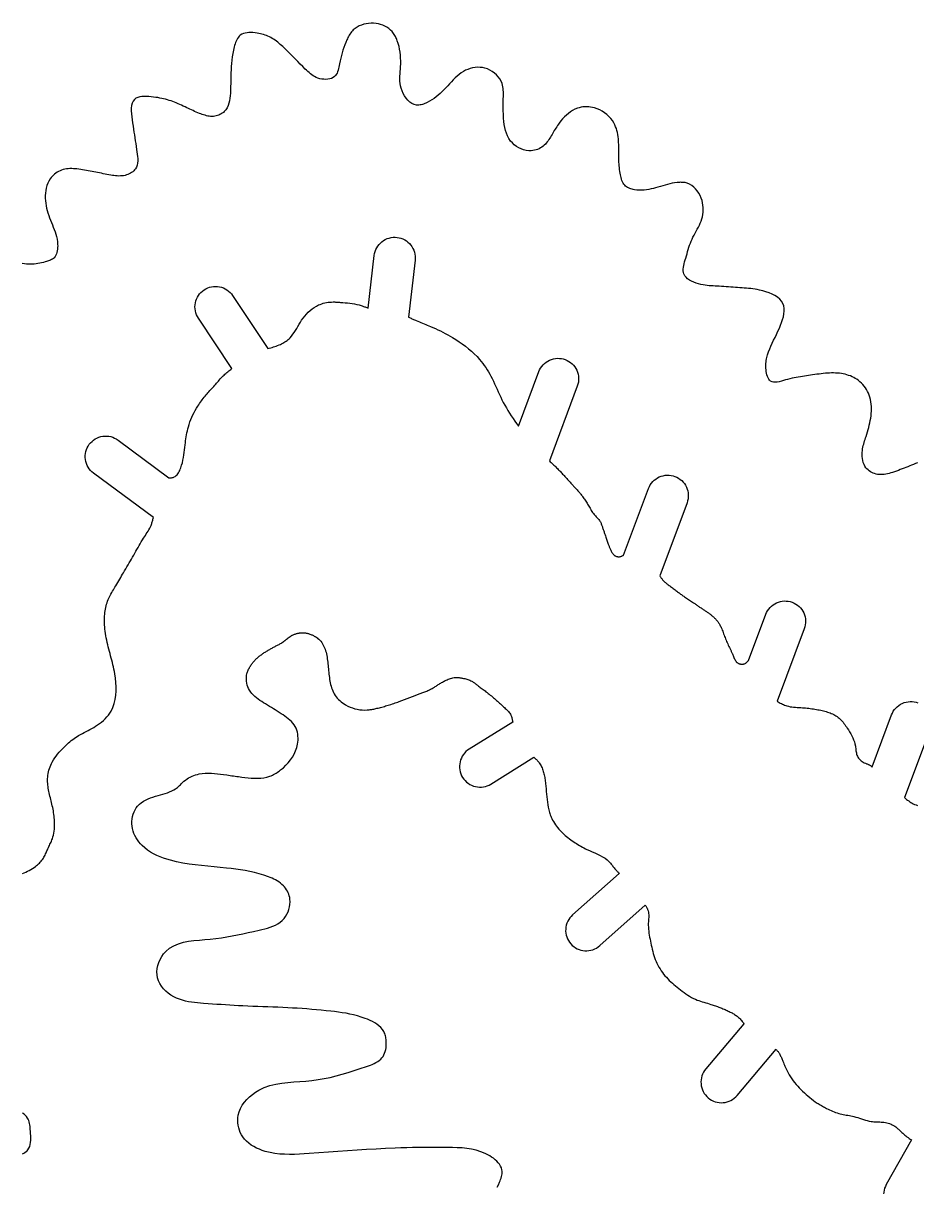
# Model space of a CAD drawing. Extents: x 0 to 470, y 0 to 279.
# Drawn here: x 348.6 to 413.9, y 95.9 to 180.9 of the extents above; entities that cross this region are included whole.
import ezdxf

# ---------------------------------------------------------------- set-up
doc = ezdxf.new("R2010")
doc.units = 0
doc.layers.add('CK_LEVEL_1', color=1, linetype='CONTINUOUS')

msp = doc.modelspace()

# ---------------------------------------------------------------- linework, layer by layer
at = {"layer": 'CK_LEVEL_1'}
for points in [[(413.965, 148.814), (413.82, 148.758), (413.675, 148.701), (413.531, 148.643), (413.387, 148.585), (413.249, 148.53), (413.112, 148.474), (412.974, 148.419), (412.836, 148.365), (412.698, 148.312), (412.559, 148.26), (412.419, 148.21), (412.278, 148.161), (412.135, 148.114), (412.016, 148.077), (411.896, 148.043), (411.774, 148.012), (411.653, 147.986), (411.53, 147.966), (411.407, 147.953), (411.284, 147.948), (411.161, 147.953), (411.039, 147.968), (410.93, 147.99), (410.823, 148.021), (410.719, 148.061), (410.617, 148.108), (410.52, 148.164), (410.427, 148.226), (410.341, 148.296), (410.263, 148.372), (410.192, 148.455), (410.112, 148.573), (410.048, 148.7), (409.997, 148.835), (409.959, 148.975), (409.934, 149.12), (409.919, 149.268), (409.915, 149.417), (409.92, 149.566), (409.933, 149.713), (409.949, 149.833), (409.971, 149.951), (409.996, 150.067), (410.024, 150.182), (410.055, 150.296), (410.088, 150.409), (410.123, 150.521), (410.158, 150.634), (410.194, 150.746), (410.246, 150.909), (410.296, 151.073), (410.345, 151.238), (410.391, 151.403), (410.434, 151.57), (410.474, 151.738), (410.509, 151.906), (410.539, 152.077), (410.563, 152.248), (410.581, 152.418), (410.592, 152.589), (410.596, 152.76), (410.592, 152.931), (410.58, 153.101), (410.558, 153.27), (410.526, 153.436), (410.484, 153.601), (410.431, 153.762), (410.374, 153.901), (410.309, 154.037), (410.235, 154.169), (410.154, 154.296), (410.064, 154.418), (409.968, 154.534), (409.864, 154.643), (409.753, 154.745), (409.637, 154.84), (409.527, 154.917), (409.413, 154.988), (409.295, 155.052), (409.174, 155.11), (409.05, 155.162), (408.923, 155.207), (408.795, 155.247), (408.665, 155.282), (408.534, 155.311), (408.391, 155.336), (408.247, 155.355), (408.103, 155.369), (407.958, 155.378), (407.813, 155.382), (407.668, 155.382), (407.523, 155.377), (407.377, 155.369), (407.231, 155.358), (407.074, 155.343), (406.918, 155.324), (406.761, 155.304), (406.605, 155.282), (406.45, 155.259), (406.295, 155.235), (406.142, 155.211), (405.99, 155.187), (405.839, 155.164), (405.691, 155.143), (405.543, 155.122), (405.395, 155.101), (405.247, 155.078), (405.097, 155.053), (404.944, 155.025), (404.789, 154.993), (404.63, 154.955), (404.466, 154.912), (404.315, 154.868), (404.161, 154.823), (404.008, 154.779), (403.858, 154.742), (403.712, 154.715), (403.573, 154.702), (403.444, 154.706), (403.325, 154.733), (403.221, 154.784), (403.148, 154.847), (403.085, 154.926), (403.031, 155.019), (402.986, 155.124), (402.949, 155.238), (402.92, 155.359), (402.898, 155.483), (402.884, 155.609), (402.875, 155.734), (402.872, 155.852), (402.874, 155.968), (402.881, 156.081), (402.893, 156.191), (402.908, 156.298), (402.927, 156.404), (402.95, 156.507), (402.976, 156.61), (403.005, 156.711), (403.076, 156.925), (403.157, 157.137), (403.246, 157.347), (403.342, 157.557), (403.443, 157.768), (403.547, 157.983), (403.652, 158.202), (403.758, 158.427), (403.861, 158.66), (403.947, 158.865), (404.026, 159.075), (404.096, 159.286), (404.152, 159.497), (404.193, 159.705), (404.214, 159.907), (404.211, 160.102), (404.182, 160.286), (404.123, 160.458), (404.023, 160.628), (403.888, 160.781), (403.724, 160.917), (403.536, 161.038), (403.329, 161.145), (403.109, 161.237), (402.879, 161.317), (402.646, 161.384), (402.415, 161.439), (402.248, 161.472), (402.085, 161.501), (401.924, 161.525), (401.765, 161.545), (401.607, 161.562), (401.45, 161.577), (401.293, 161.59), (401.136, 161.602), (400.978, 161.613), (400.812, 161.626), (400.644, 161.639), (400.476, 161.651), (400.307, 161.664), (400.138, 161.676), (399.97, 161.688), (399.802, 161.699), (399.634, 161.709), (399.468, 161.718), (399.321, 161.725), (399.175, 161.732), (399.028, 161.74), (398.881, 161.749), (398.734, 161.761), (398.584, 161.778), (398.433, 161.798), (398.279, 161.825), (398.121, 161.858), (397.948, 161.902), (397.774, 161.955), (397.604, 162.018), (397.441, 162.091), (397.29, 162.175), (397.154, 162.269), (397.037, 162.375), (396.943, 162.492), (396.877, 162.621), (396.845, 162.733), (396.831, 162.852), (396.832, 162.976), (396.845, 163.105), (396.869, 163.237), (396.9, 163.371), (396.936, 163.506), (396.976, 163.642), (397.016, 163.776), (397.065, 163.94), (397.111, 164.102), (397.157, 164.26), (397.203, 164.415), (397.251, 164.567), (397.301, 164.717), (397.354, 164.865), (397.411, 165.011), (397.475, 165.155), (397.545, 165.301), (397.621, 165.446), (397.7, 165.591), (397.78, 165.736), (397.86, 165.882), (397.938, 166.029), (398.012, 166.177), (398.08, 166.328), (398.141, 166.483), (398.193, 166.641), (398.235, 166.803), (398.266, 166.968), (398.286, 167.134), (398.296, 167.302), (398.293, 167.471), (398.277, 167.64), (398.249, 167.809), (398.208, 167.978), (398.145, 168.165), (398.066, 168.347), (397.971, 168.523), (397.862, 168.688), (397.738, 168.84), (397.602, 168.975), (397.453, 169.091), (397.293, 169.186), (397.123, 169.255), (397.045, 169.277), (396.965, 169.294), (396.883, 169.306), (396.801, 169.313), (396.718, 169.317), (396.634, 169.318), (396.55, 169.315), (396.466, 169.309), (396.383, 169.302), (396.203, 169.278), (396.026, 169.247), (395.851, 169.209), (395.677, 169.166), (395.505, 169.119), (395.333, 169.069), (395.161, 169.018), (394.989, 168.967), (394.816, 168.918), (394.649, 168.873), (394.48, 168.832), (394.31, 168.796), (394.14, 168.766), (393.968, 168.745), (393.795, 168.733), (393.621, 168.733), (393.447, 168.744), (393.272, 168.769), (393.182, 168.788), (393.094, 168.81), (393.006, 168.837), (392.921, 168.869), (392.839, 168.906), (392.761, 168.947), (392.687, 168.994), (392.619, 169.047), (392.558, 169.106), (392.493, 169.183), (392.438, 169.268), (392.391, 169.359), (392.351, 169.456), (392.317, 169.557), (392.289, 169.661), (392.265, 169.768), (392.245, 169.875), (392.226, 169.983), (392.206, 170.12), (392.187, 170.256), (392.172, 170.391), (392.158, 170.524), (392.147, 170.657), (392.138, 170.789), (392.131, 170.921), (392.126, 171.053), (392.122, 171.185), (392.121, 171.314), (392.121, 171.443), (392.122, 171.572), (392.122, 171.701), (392.122, 171.831), (392.121, 171.961), (392.119, 172.092), (392.114, 172.222), (392.106, 172.353), (392.094, 172.504), (392.076, 172.655), (392.053, 172.805), (392.023, 172.954), (391.987, 173.1), (391.944, 173.244), (391.892, 173.386), (391.832, 173.523), (391.763, 173.657), (391.656, 173.829), (391.534, 173.991), (391.397, 174.142), (391.247, 174.282), (391.085, 174.409), (390.912, 174.522), (390.731, 174.62), (390.542, 174.701), (390.347, 174.765), (390.208, 174.799), (390.067, 174.823), (389.925, 174.838), (389.783, 174.844), (389.642, 174.84), (389.501, 174.827), (389.362, 174.804), (389.226, 174.772), (389.093, 174.731), (388.918, 174.659), (388.75, 174.571), (388.589, 174.469), (388.435, 174.354), (388.289, 174.229), (388.149, 174.094), (388.017, 173.951), (387.892, 173.803), (387.774, 173.65), (387.709, 173.56), (387.646, 173.469), (387.585, 173.378), (387.526, 173.286), (387.467, 173.193), (387.41, 173.099), (387.354, 173.005), (387.298, 172.91), (387.242, 172.815), (387.188, 172.721), (387.133, 172.628), (387.077, 172.536), (387.019, 172.445), (386.958, 172.356), (386.894, 172.27), (386.826, 172.187), (386.754, 172.108), (386.677, 172.033), (386.589, 171.959), (386.495, 171.89), (386.396, 171.829), (386.292, 171.775), (386.184, 171.728), (386.073, 171.69), (385.96, 171.659), (385.844, 171.638), (385.728, 171.626), (385.538, 171.626), (385.349, 171.651), (385.162, 171.697), (384.98, 171.763), (384.805, 171.848), (384.639, 171.949), (384.485, 172.066), (384.344, 172.196), (384.218, 172.338), (384.093, 172.517), (383.99, 172.708), (383.907, 172.909), (383.841, 173.118), (383.791, 173.333), (383.753, 173.553), (383.726, 173.775), (383.707, 173.998), (383.694, 174.22), (383.688, 174.358), (383.683, 174.496), (383.68, 174.632), (383.678, 174.769), (383.677, 174.905), (383.677, 175.041), (383.678, 175.177), (383.68, 175.314), (383.682, 175.451), (383.685, 175.573), (383.687, 175.696), (383.688, 175.818), (383.685, 175.941), (383.679, 176.062), (383.667, 176.183), (383.649, 176.302), (383.623, 176.419), (383.588, 176.534), (383.516, 176.708), (383.421, 176.874), (383.307, 177.03), (383.176, 177.175), (383.029, 177.307), (382.87, 177.424), (382.7, 177.524), (382.521, 177.606), (382.336, 177.667), (382.159, 177.705), (381.979, 177.724), (381.798, 177.726), (381.618, 177.712), (381.439, 177.681), (381.264, 177.636), (381.093, 177.578), (380.927, 177.507), (380.769, 177.424), (380.604, 177.321), (380.449, 177.207), (380.301, 177.083), (380.158, 176.952), (380.021, 176.815), (379.887, 176.673), (379.755, 176.529), (379.624, 176.384), (379.493, 176.241), (379.357, 176.098), (379.219, 175.958), (379.078, 175.823), (378.932, 175.693), (378.781, 175.569), (378.624, 175.452), (378.46, 175.342), (378.289, 175.24), (378.11, 175.147), (378.027, 175.109), (377.943, 175.074), (377.857, 175.042), (377.771, 175.014), (377.685, 174.992), (377.599, 174.975), (377.513, 174.965), (377.428, 174.962), (377.344, 174.967), (377.172, 175.006), (377.007, 175.08), (376.853, 175.185), (376.709, 175.316), (376.579, 175.468), (376.463, 175.636), (376.362, 175.817), (376.278, 176.004), (376.213, 176.194), (376.17, 176.372), (376.142, 176.547), (376.127, 176.722), (376.122, 176.896), (376.125, 177.069), (376.134, 177.241), (376.146, 177.414), (376.159, 177.587), (376.17, 177.761), (376.179, 177.975), (376.181, 178.191), (376.175, 178.406), (376.161, 178.622), (376.137, 178.836), (376.103, 179.049), (376.058, 179.26), (376.002, 179.468), (375.932, 179.673), (375.901, 179.753), (375.868, 179.832), (375.832, 179.91), (375.793, 179.987), (375.752, 180.061), (375.707, 180.134), (375.66, 180.205), (375.609, 180.272), (375.555, 180.337), (375.44, 180.454), (375.314, 180.558), (375.176, 180.65), (375.03, 180.73), (374.875, 180.797), (374.714, 180.852), (374.547, 180.895), (374.377, 180.925), (374.205, 180.942), (374.021, 180.946), (373.838, 180.936), (373.657, 180.912), (373.481, 180.873), (373.309, 180.819), (373.146, 180.751), (372.991, 180.667), (372.847, 180.57), (372.716, 180.457), (372.649, 180.388), (372.587, 180.315), (372.528, 180.238), (372.472, 180.158), (372.42, 180.076), (372.371, 179.991), (372.325, 179.905), (372.281, 179.818), (372.24, 179.731), (372.159, 179.546), (372.086, 179.361), (372.02, 179.174), (371.96, 178.985), (371.905, 178.793), (371.854, 178.598), (371.806, 178.398), (371.761, 178.194), (371.717, 177.985), (371.693, 177.867), (371.668, 177.749), (371.64, 177.632), (371.608, 177.518), (371.571, 177.408), (371.527, 177.305), (371.475, 177.21), (371.413, 177.124), (371.341, 177.049), (371.238, 176.975), (371.121, 176.918), (370.992, 176.878), (370.854, 176.853), (370.709, 176.844), (370.562, 176.848), (370.415, 176.866), (370.27, 176.896), (370.131, 176.938), (370.008, 176.987), (369.892, 177.044), (369.782, 177.108), (369.677, 177.179), (369.577, 177.255), (369.48, 177.335), (369.387, 177.419), (369.295, 177.506), (369.205, 177.594), (369.022, 177.776), (368.842, 177.96), (368.662, 178.145), (368.483, 178.33), (368.303, 178.515), (368.122, 178.699), (367.938, 178.882), (367.752, 179.062), (367.561, 179.24), (367.47, 179.323), (367.377, 179.404), (367.284, 179.484), (367.189, 179.561), (367.092, 179.636), (366.994, 179.708), (366.894, 179.776), (366.792, 179.841), (366.688, 179.9), (366.585, 179.954), (366.48, 180.003), (366.373, 180.047), (366.264, 180.087), (366.152, 180.123), (366.038, 180.156), (365.921, 180.184), (365.801, 180.209), (365.678, 180.231), (365.532, 180.251), (365.384, 180.266), (365.236, 180.273), (365.089, 180.271), (364.947, 180.258), (364.81, 180.233), (364.681, 180.195), (364.563, 180.141), (364.456, 180.07), (364.381, 180.003), (364.315, 179.925), (364.256, 179.839), (364.203, 179.746), (364.156, 179.646), (364.114, 179.542), (364.076, 179.435), (364.043, 179.326), (364.012, 179.215), (363.953, 178.971), (363.905, 178.73), (363.866, 178.49), (363.836, 178.252), (363.813, 178.016), (363.796, 177.781), (363.784, 177.547), (363.775, 177.314), (363.769, 177.081), (363.766, 176.966), (363.763, 176.851), (363.761, 176.735), (363.758, 176.619), (363.755, 176.502), (363.752, 176.384), (363.748, 176.265), (363.743, 176.145), (363.738, 176.023), (363.728, 175.837), (363.714, 175.649), (363.692, 175.462), (363.662, 175.279), (363.62, 175.101), (363.564, 174.932), (363.491, 174.773), (363.4, 174.626), (363.288, 174.496), (363.217, 174.432), (363.139, 174.373), (363.057, 174.321), (362.969, 174.274), (362.878, 174.234), (362.785, 174.2), (362.689, 174.174), (362.591, 174.154), (362.494, 174.142), (362.39, 174.137), (362.286, 174.14), (362.183, 174.15), (362.08, 174.167), (361.978, 174.189), (361.877, 174.216), (361.777, 174.246), (361.678, 174.28), (361.58, 174.316), (361.462, 174.361), (361.345, 174.409), (361.229, 174.457), (361.114, 174.508), (361, 174.559), (360.887, 174.612), (360.773, 174.665), (360.659, 174.718), (360.545, 174.772), (360.419, 174.832), (360.291, 174.892), (360.163, 174.951), (360.035, 175.008), (359.906, 175.065), (359.778, 175.119), (359.649, 175.171), (359.52, 175.22), (359.391, 175.266), (359.258, 175.311), (359.124, 175.351), (358.988, 175.389), (358.851, 175.423), (358.712, 175.454), (358.57, 175.482), (358.424, 175.508), (358.273, 175.531), (358.118, 175.552), (357.946, 175.572), (357.77, 175.587), (357.594, 175.595), (357.422, 175.594), (357.257, 175.583), (357.101, 175.558), (356.958, 175.518), (356.832, 175.461), (356.725, 175.384), (356.624, 175.261), (356.554, 175.111), (356.51, 174.937), (356.488, 174.745), (356.485, 174.539), (356.497, 174.324), (356.519, 174.104), (356.547, 173.885), (356.578, 173.671), (356.613, 173.435), (356.647, 173.21), (356.68, 172.992), (356.712, 172.78), (356.744, 172.571), (356.776, 172.362), (356.808, 172.151), (356.842, 171.936), (356.877, 171.714), (356.902, 171.551), (356.926, 171.384), (356.944, 171.217), (356.955, 171.051), (356.955, 170.887), (356.941, 170.729), (356.91, 170.578), (356.861, 170.435), (356.788, 170.303), (356.731, 170.227), (356.664, 170.157), (356.591, 170.091), (356.51, 170.032), (356.424, 169.978), (356.333, 169.93), (356.239, 169.889), (356.143, 169.855), (356.046, 169.827), (355.928, 169.803), (355.811, 169.788), (355.693, 169.781), (355.575, 169.78), (355.457, 169.786), (355.339, 169.796), (355.221, 169.809), (355.103, 169.825), (354.985, 169.842), (354.848, 169.869), (354.711, 169.896), (354.575, 169.923), (354.438, 169.95), (354.301, 169.977), (354.165, 170.004), (354.028, 170.031), (353.892, 170.058), (353.756, 170.086), (353.618, 170.113), (353.481, 170.141), (353.343, 170.168), (353.206, 170.194), (353.068, 170.219), (352.929, 170.241), (352.79, 170.262), (352.649, 170.281), (352.508, 170.296), (352.382, 170.307), (352.256, 170.315), (352.13, 170.319), (352.004, 170.318), (351.879, 170.311), (351.754, 170.297), (351.632, 170.277), (351.511, 170.248), (351.392, 170.211), (351.283, 170.167), (351.177, 170.115), (351.074, 170.056), (350.975, 169.99), (350.881, 169.917), (350.792, 169.837), (350.708, 169.753), (350.63, 169.662), (350.559, 169.568), (350.462, 169.412), (350.381, 169.248), (350.317, 169.077), (350.266, 168.899), (350.23, 168.717), (350.207, 168.532), (350.196, 168.346), (350.197, 168.159), (350.208, 167.973), (350.23, 167.789), (350.261, 167.608), (350.3, 167.429), (350.346, 167.252), (350.398, 167.076), (350.456, 166.903), (350.517, 166.731), (350.582, 166.561), (350.648, 166.392), (350.717, 166.221), (350.785, 166.049), (350.851, 165.878), (350.913, 165.704), (350.969, 165.528), (351.018, 165.349), (351.058, 165.166), (351.087, 164.978), (351.104, 164.784), (351.108, 164.664), (351.105, 164.543), (351.096, 164.422), (351.079, 164.305), (351.053, 164.191), (351.018, 164.082), (350.973, 163.981), (350.917, 163.889), (350.848, 163.808), (350.792, 163.756), (350.73, 163.711), (350.663, 163.67), (350.591, 163.634), (350.516, 163.601), (350.439, 163.572), (350.359, 163.546), (350.278, 163.521), (350.197, 163.499), (350.062, 163.463), (349.928, 163.431), (349.795, 163.402), (349.663, 163.377), (349.531, 163.357), (349.399, 163.341), (349.268, 163.331), (349.137, 163.327), (349.006, 163.329), (348.84, 163.34), (348.673, 163.359), (348.506, 163.383)], [(414.873, 129.334), (413.005, 124.333), (413.082, 124.271), (413.159, 124.209), (413.237, 124.149), (413.316, 124.09), (413.396, 124.033), (413.478, 123.98), (413.561, 123.93), (413.646, 123.884), (413.733, 123.844), (413.85, 123.798), (413.969, 123.76)], [(348.54, 98.302), (348.63, 98.351), (348.716, 98.404), (348.796, 98.461), (348.868, 98.524), (348.931, 98.592), (349.008, 98.708), (349.065, 98.837), (349.103, 98.978), (349.127, 99.128), (349.138, 99.285), (349.14, 99.448), (349.134, 99.614), (349.124, 99.781), (349.112, 99.949), (349.104, 100.068), (349.095, 100.186), (349.084, 100.301), (349.07, 100.413), (349.051, 100.522), (349.027, 100.627), (348.996, 100.728), (348.956, 100.824), (348.908, 100.914), (348.835, 101.015), (348.75, 101.108), (348.652, 101.193), (348.545, 101.272)]]:
    msp.add_lwpolyline(points, dxfattribs=at)
for points in [[(348.533, 118.799), (348.661, 118.846), (348.786, 118.897), (348.91, 118.954), (349.031, 119.015), (349.15, 119.08), (349.267, 119.151), (349.38, 119.226), (349.49, 119.307), (349.563, 119.366), (349.635, 119.427), (349.705, 119.49), (349.772, 119.556), (349.836, 119.624), (349.898, 119.694), (349.956, 119.767), (350.011, 119.842), (350.063, 119.92), (350.106, 119.991), (350.146, 120.065), (350.184, 120.139), (350.221, 120.215), (350.256, 120.291), (350.29, 120.368), (350.324, 120.446), (350.358, 120.523), (350.392, 120.6), (350.43, 120.681), (350.468, 120.761), (350.507, 120.842), (350.545, 120.922), (350.583, 121.002), (350.619, 121.083), (350.654, 121.164), (350.687, 121.246), (350.718, 121.329), (350.761, 121.465), (350.798, 121.603), (350.827, 121.743), (350.85, 121.885), (350.867, 122.028), (350.878, 122.172), (350.883, 122.316), (350.884, 122.461), (350.88, 122.605), (350.872, 122.733), (350.861, 122.86), (350.848, 122.987), (350.831, 123.114), (350.812, 123.24), (350.79, 123.365), (350.767, 123.49), (350.741, 123.615), (350.714, 123.739), (350.686, 123.856), (350.658, 123.973), (350.629, 124.09), (350.6, 124.207), (350.571, 124.324), (350.542, 124.441), (350.514, 124.558), (350.488, 124.676), (350.463, 124.794), (350.44, 124.909), (350.42, 125.024), (350.403, 125.14), (350.389, 125.256), (350.378, 125.372), (350.371, 125.489), (350.368, 125.605), (350.37, 125.722), (350.377, 125.838), (350.391, 125.965), (350.41, 126.091), (350.436, 126.216), (350.468, 126.341), (350.506, 126.464), (350.548, 126.585), (350.596, 126.704), (350.649, 126.821), (350.707, 126.935), (350.793, 127.088), (350.887, 127.235), (350.988, 127.378), (351.095, 127.516), (351.208, 127.651), (351.326, 127.781), (351.448, 127.908), (351.574, 128.032), (351.703, 128.153), (351.801, 128.242), (351.9, 128.33), (352.001, 128.416), (352.104, 128.5), (352.208, 128.581), (352.313, 128.66), (352.42, 128.736), (352.529, 128.809), (352.64, 128.879), (352.774, 128.957), (352.91, 129.032), (353.048, 129.104), (353.187, 129.175), (353.326, 129.246), (353.466, 129.317), (353.604, 129.391), (353.741, 129.467), (353.877, 129.548), (354.027, 129.646), (354.173, 129.751), (354.314, 129.862), (354.449, 129.98), (354.578, 130.104), (354.699, 130.235), (354.811, 130.372), (354.913, 130.515), (355.005, 130.663), (355.138, 130.933), (355.239, 131.217), (355.311, 131.513), (355.356, 131.818), (355.378, 132.13), (355.379, 132.445), (355.362, 132.761), (355.328, 133.075), (355.282, 133.385), (355.251, 133.555), (355.218, 133.722), (355.182, 133.888), (355.143, 134.053), (355.103, 134.216), (355.062, 134.379), (355.02, 134.542), (354.977, 134.704), (354.934, 134.866), (354.892, 135.028), (354.85, 135.191), (354.809, 135.353), (354.77, 135.517), (354.732, 135.681), (354.696, 135.845), (354.663, 136.01), (354.632, 136.176), (354.605, 136.342), (354.583, 136.497), (354.564, 136.653), (354.549, 136.809), (354.538, 136.965), (354.531, 137.121), (354.529, 137.278), (354.531, 137.435), (354.538, 137.591), (354.55, 137.748), (354.564, 137.87), (354.581, 137.991), (354.601, 138.112), (354.625, 138.233), (354.653, 138.352), (354.685, 138.47), (354.721, 138.587), (354.761, 138.702), (354.806, 138.816), (354.851, 138.919), (354.899, 139.021), (354.951, 139.122), (355.004, 139.222), (355.06, 139.32), (355.117, 139.418), (355.176, 139.516), (355.234, 139.613), (355.293, 139.711), (355.364, 139.829), (355.434, 139.948), (355.504, 140.066), (355.574, 140.185), (355.643, 140.304), (355.712, 140.423), (355.781, 140.542), (355.85, 140.661), (355.919, 140.78), (356.003, 140.923), (356.086, 141.065), (356.17, 141.208), (356.254, 141.351), (356.337, 141.493), (356.421, 141.636), (356.504, 141.779), (356.586, 141.922), (356.668, 142.065), (356.746, 142.204), (356.824, 142.343), (356.902, 142.482), (356.98, 142.62), (357.059, 142.759), (357.139, 142.896), (357.221, 143.034), (357.304, 143.17), (357.389, 143.306), (357.455, 143.407), (357.521, 143.509), (357.587, 143.61), (357.651, 143.712), (357.714, 143.815), (357.775, 143.919), (357.832, 144.024), (357.884, 144.132), (357.932, 144.241), (357.956, 144.303), (357.978, 144.365), (357.999, 144.428), (358.018, 144.491), (358.037, 144.555), (358.055, 144.619), (358.072, 144.683), (358.089, 144.748), (358.105, 144.813), (353.728, 148.064, -0.414214), (353.418, 150.164, -0.414214), (355.518, 150.474), (359.243, 147.707), (359.288, 147.711), (359.333, 147.715), (359.377, 147.719), (359.421, 147.725), (359.464, 147.732), (359.506, 147.741), (359.547, 147.751), (359.587, 147.764), (359.625, 147.78), (359.7, 147.821), (359.769, 147.874), (359.831, 147.937), (359.888, 148.008), (359.939, 148.086), (359.986, 148.17), (360.028, 148.257), (360.067, 148.347), (360.102, 148.438), (360.168, 148.63), (360.222, 148.82), (360.267, 149.009), (360.303, 149.197), (360.334, 149.384), (360.36, 149.57), (360.382, 149.757), (360.404, 149.944), (360.425, 150.131), (360.443, 150.277), (360.462, 150.424), (360.483, 150.57), (360.505, 150.717), (360.531, 150.863), (360.559, 151.009), (360.59, 151.154), (360.625, 151.299), (360.663, 151.443), (360.717, 151.621), (360.778, 151.798), (360.844, 151.972), (360.916, 152.144), (360.994, 152.314), (361.077, 152.481), (361.165, 152.645), (361.259, 152.807), (361.356, 152.966), (361.417, 153.06), (361.48, 153.152), (361.543, 153.244), (361.609, 153.334), (361.675, 153.424), (361.743, 153.512), (361.813, 153.6), (361.883, 153.686), (361.955, 153.771), (362.024, 153.851), (362.094, 153.931), (362.164, 154.01), (362.235, 154.088), (362.307, 154.166), (362.378, 154.245), (362.449, 154.323), (362.52, 154.402), (362.59, 154.481), (362.656, 154.558), (362.723, 154.635), (362.789, 154.712), (362.855, 154.789), (362.922, 154.866), (362.989, 154.941), (363.058, 155.016), (363.128, 155.089), (363.199, 155.161), (363.266, 155.225), (363.335, 155.288), (363.405, 155.35), (363.476, 155.411), (363.547, 155.47), (363.62, 155.529), (363.693, 155.588), (363.766, 155.646), (363.84, 155.704), (361.393, 159.376, -0.414214), (361.811, 161.458, -0.414214), (363.892, 161.04), (366.475, 157.163), (366.578, 157.192), (366.68, 157.221), (366.783, 157.25), (366.885, 157.282), (366.987, 157.314), (367.087, 157.349), (367.187, 157.387), (367.287, 157.427), (367.385, 157.47), (367.471, 157.512), (367.556, 157.557), (367.639, 157.605), (367.72, 157.656), (367.8, 157.709), (367.877, 157.766), (367.951, 157.825), (368.022, 157.888), (368.09, 157.953), (368.204, 158.077), (368.308, 158.21), (368.405, 158.348), (368.496, 158.492), (368.583, 158.639), (368.669, 158.788), (368.756, 158.937), (368.845, 159.086), (368.939, 159.233), (369.048, 159.388), (369.164, 159.539), (369.289, 159.682), (369.42, 159.818), (369.559, 159.946), (369.704, 160.064), (369.857, 160.171), (370.017, 160.267), (370.183, 160.35), (370.294, 160.396), (370.408, 160.437), (370.523, 160.472), (370.641, 160.502), (370.759, 160.526), (370.879, 160.545), (370.999, 160.559), (371.12, 160.568), (371.24, 160.572), (371.299, 160.572), (371.358, 160.571), (371.418, 160.569), (371.477, 160.566), (371.536, 160.562), (371.595, 160.558), (371.654, 160.554), (371.713, 160.549), (371.772, 160.544), (371.944, 160.53), (372.116, 160.514), (372.289, 160.497), (372.46, 160.477), (372.631, 160.453), (372.802, 160.425), (372.97, 160.391), (373.137, 160.352), (373.303, 160.305), (373.359, 160.287), (373.415, 160.268), (373.472, 160.248), (373.528, 160.228), (373.583, 160.207), (373.639, 160.186), (373.695, 160.164), (373.75, 160.142), (373.806, 160.12), (374.251, 163.975, -0.414214), (375.914, 165.294, -0.414214), (377.233, 163.631), (376.752, 159.463), (376.815, 159.434), (376.877, 159.405), (376.94, 159.376), (377.003, 159.347), (377.066, 159.318), (377.129, 159.289), (377.192, 159.261), (377.256, 159.233), (377.319, 159.206), (377.433, 159.157), (377.548, 159.11), (377.662, 159.063), (377.777, 159.017), (377.893, 158.971), (378.008, 158.925), (378.123, 158.879), (378.238, 158.832), (378.352, 158.785), (378.536, 158.706), (378.719, 158.624), (378.901, 158.54), (379.082, 158.453), (379.261, 158.363), (379.439, 158.27), (379.616, 158.174), (379.791, 158.075), (379.965, 157.973), (380.209, 157.823), (380.449, 157.667), (380.684, 157.504), (380.914, 157.333), (381.138, 157.156), (381.355, 156.97), (381.563, 156.776), (381.763, 156.573), (381.952, 156.361), (382.07, 156.219), (382.183, 156.074), (382.291, 155.925), (382.396, 155.773), (382.496, 155.618), (382.593, 155.46), (382.686, 155.3), (382.775, 155.138), (382.86, 154.974), (382.956, 154.781), (383.047, 154.586), (383.137, 154.39), (383.225, 154.194), (383.312, 153.998), (383.4, 153.802), (383.49, 153.607), (383.583, 153.414), (383.681, 153.223), (383.789, 153.023), (383.903, 152.825), (384.021, 152.63), (384.143, 152.437), (384.268, 152.246), (384.396, 152.056), (384.526, 151.867), (384.657, 151.678), (384.788, 151.49), (386.278, 155.477, -0.414214), (388.21, 156.358, -0.414214), (389.091, 154.426), (387.047, 148.958), (387.113, 148.896), (387.18, 148.834), (387.247, 148.771), (387.313, 148.709), (387.379, 148.646), (387.445, 148.584), (387.51, 148.52), (387.575, 148.457), (387.639, 148.392), (387.695, 148.336), (387.75, 148.28), (387.804, 148.224), (387.858, 148.167), (387.912, 148.109), (387.966, 148.052), (388.019, 147.994), (388.072, 147.936), (388.125, 147.878), (388.188, 147.809), (388.25, 147.74), (388.313, 147.67), (388.375, 147.601), (388.438, 147.531), (388.501, 147.462), (388.563, 147.393), (388.626, 147.324), (388.69, 147.255), (388.734, 147.208), (388.778, 147.16), (388.823, 147.113), (388.867, 147.065), (388.912, 147.018), (388.956, 146.97), (389, 146.922), (389.044, 146.874), (389.087, 146.826), (389.132, 146.775), (389.177, 146.723), (389.221, 146.671), (389.265, 146.618), (389.308, 146.565), (389.351, 146.512), (389.393, 146.458), (389.435, 146.404), (389.476, 146.35), (389.526, 146.283), (389.575, 146.215), (389.623, 146.147), (389.67, 146.079), (389.716, 146.009), (389.761, 145.939), (389.805, 145.868), (389.848, 145.797), (389.891, 145.725), (389.935, 145.646), (389.98, 145.566), (390.024, 145.487), (390.069, 145.407), (390.115, 145.329), (390.162, 145.252), (390.212, 145.177), (390.265, 145.103), (390.322, 145.032), (390.37, 144.978), (390.419, 144.926), (390.47, 144.874), (390.52, 144.822), (390.57, 144.77), (390.619, 144.717), (390.665, 144.662), (390.708, 144.606), (390.747, 144.548), (390.776, 144.498), (390.801, 144.447), (390.825, 144.395), (390.847, 144.342), (390.867, 144.287), (390.886, 144.232), (390.904, 144.177), (390.922, 144.121), (390.94, 144.066), (390.96, 144.006), (390.981, 143.947), (391.001, 143.889), (391.022, 143.83), (391.043, 143.771), (391.064, 143.713), (391.085, 143.655), (391.105, 143.596), (391.126, 143.537), (391.15, 143.463), (391.174, 143.389), (391.198, 143.315), (391.221, 143.24), (391.245, 143.166), (391.269, 143.092), (391.294, 143.018), (391.319, 142.945), (391.346, 142.872), (391.366, 142.821), (391.387, 142.77), (391.408, 142.719), (391.43, 142.668), (391.453, 142.618), (391.476, 142.567), (391.499, 142.517), (391.524, 142.466), (391.549, 142.415), (391.573, 142.364), (391.599, 142.315), (391.626, 142.266), (391.654, 142.218), (391.685, 142.172), (391.718, 142.129), (391.755, 142.09), (391.794, 142.054), (391.838, 142.022), (391.872, 142.003), (391.908, 141.986), (391.945, 141.972), (391.983, 141.96), (392.022, 141.952), (392.062, 141.946), (392.102, 141.944), (392.142, 141.944), (392.181, 141.948), (392.216, 141.954), (392.25, 141.963), (392.283, 141.974), (392.316, 141.986), (392.349, 142), (392.381, 142.015), (392.413, 142.032), (392.445, 142.048), (392.477, 142.065), (394.298, 146.937, -0.414214), (396.229, 147.818, -0.414214), (397.11, 145.886), (395.117, 140.554), (395.145, 140.512), (395.173, 140.47), (395.202, 140.428), (395.231, 140.386), (395.26, 140.345), (395.291, 140.305), (395.322, 140.266), (395.354, 140.228), (395.387, 140.19), (395.433, 140.143), (395.481, 140.099), (395.531, 140.055), (395.582, 140.013), (395.634, 139.973), (395.687, 139.933), (395.741, 139.894), (395.795, 139.855), (395.848, 139.816), (395.913, 139.769), (395.978, 139.721), (396.042, 139.674), (396.105, 139.626), (396.169, 139.578), (396.232, 139.529), (396.295, 139.481), (396.359, 139.433), (396.422, 139.384), (396.476, 139.342), (396.531, 139.3), (396.586, 139.258), (396.642, 139.216), (396.697, 139.174), (396.753, 139.133), (396.809, 139.092), (396.866, 139.052), (396.923, 139.013), (396.995, 138.964), (397.068, 138.917), (397.141, 138.87), (397.215, 138.824), (397.289, 138.777), (397.362, 138.731), (397.436, 138.684), (397.509, 138.636), (397.581, 138.588), (397.632, 138.553), (397.682, 138.518), (397.732, 138.482), (397.782, 138.446), (397.832, 138.41), (397.882, 138.374), (397.932, 138.338), (397.983, 138.303), (398.033, 138.267), (398.083, 138.233), (398.133, 138.2), (398.183, 138.166), (398.233, 138.133), (398.284, 138.1), (398.334, 138.067), (398.385, 138.034), (398.435, 138.001), (398.485, 137.968), (398.534, 137.935), (398.582, 137.902), (398.63, 137.868), (398.678, 137.834), (398.725, 137.799), (398.772, 137.764), (398.819, 137.729), (398.865, 137.692), (398.91, 137.655), (398.954, 137.618), (398.998, 137.581), (399.041, 137.543), (399.083, 137.504), (399.125, 137.464), (399.165, 137.423), (399.205, 137.382), (399.243, 137.339), (399.281, 137.296), (399.318, 137.25), (399.354, 137.204), (399.389, 137.156), (399.422, 137.108), (399.455, 137.059), (399.486, 137.009), (399.515, 136.958), (399.544, 136.907), (399.571, 136.855), (399.613, 136.767), (399.652, 136.678), (399.688, 136.587), (399.723, 136.496), (399.756, 136.404), (399.789, 136.312), (399.822, 136.219), (399.855, 136.127), (399.889, 136.036), (399.926, 135.942), (399.965, 135.85), (400.004, 135.757), (400.046, 135.666), (400.087, 135.575), (400.13, 135.484), (400.173, 135.394), (400.217, 135.304), (400.26, 135.214), (400.283, 135.168), (400.305, 135.121), (400.327, 135.075), (400.349, 135.028), (400.371, 134.98), (400.393, 134.933), (400.414, 134.885), (400.434, 134.836), (400.454, 134.787), (400.481, 134.719), (400.507, 134.65), (400.534, 134.582), (400.563, 134.515), (400.594, 134.45), (400.628, 134.387), (400.667, 134.329), (400.71, 134.274), (400.76, 134.225), (400.785, 134.205), (400.811, 134.186), (400.838, 134.168), (400.866, 134.152), (400.895, 134.138), (400.925, 134.125), (400.956, 134.114), (400.988, 134.105), (401.02, 134.098), (401.062, 134.091), (401.105, 134.088), (401.148, 134.088), (401.191, 134.092), (401.233, 134.098), (401.274, 134.108), (401.314, 134.121), (401.353, 134.138), (401.39, 134.157), (401.417, 134.174), (401.442, 134.192), (401.467, 134.212), (401.491, 134.233), (401.514, 134.255), (401.537, 134.278), (401.559, 134.301), (401.581, 134.325), (401.603, 134.349), (402.869, 137.738, -0.414214), (404.801, 138.618, -0.414214), (405.681, 136.687), (403.697, 131.378), (403.774, 131.335), (403.851, 131.292), (403.929, 131.251), (404.007, 131.211), (404.086, 131.172), (404.165, 131.136), (404.244, 131.102), (404.325, 131.072), (404.407, 131.044), (404.529, 131.011), (404.652, 130.985), (404.778, 130.965), (404.905, 130.95), (405.033, 130.938), (405.162, 130.93), (405.291, 130.922), (405.42, 130.915), (405.549, 130.908), (405.665, 130.899), (405.78, 130.889), (405.895, 130.877), (406.009, 130.864), (406.124, 130.85), (406.238, 130.834), (406.351, 130.817), (406.465, 130.8), (406.578, 130.781), (406.679, 130.763), (406.78, 130.744), (406.881, 130.724), (406.982, 130.702), (407.082, 130.679), (407.182, 130.653), (407.281, 130.625), (407.38, 130.595), (407.478, 130.561), (407.568, 130.527), (407.658, 130.49), (407.746, 130.45), (407.832, 130.408), (407.917, 130.362), (407.999, 130.312), (408.079, 130.259), (408.156, 130.203), (408.23, 130.143), (408.307, 130.075), (408.379, 130.002), (408.449, 129.926), (408.515, 129.847), (408.579, 129.765), (408.641, 129.682), (408.702, 129.596), (408.761, 129.509), (408.819, 129.422), (408.908, 129.284), (408.995, 129.146), (409.078, 129.005), (409.156, 128.862), (409.227, 128.717), (409.291, 128.569), (409.345, 128.417), (409.389, 128.262), (409.421, 128.103), (409.433, 128.019), (409.443, 127.934), (409.452, 127.849), (409.461, 127.764), (409.473, 127.681), (409.487, 127.599), (409.505, 127.519), (409.53, 127.441), (409.561, 127.366), (409.603, 127.292), (409.652, 127.221), (409.709, 127.155), (409.772, 127.093), (409.841, 127.036), (409.914, 126.983), (409.991, 126.935), (410.071, 126.891), (410.152, 126.853), (410.194, 126.835), (410.236, 126.818), (410.277, 126.802), (410.318, 126.785), (410.359, 126.769), (410.398, 126.751), (410.437, 126.731), (410.475, 126.71), (410.511, 126.686), (410.526, 126.675), (410.54, 126.664), (410.555, 126.652), (410.569, 126.64), (410.583, 126.628), (410.597, 126.616), (410.611, 126.603), (410.625, 126.59), (410.638, 126.577), (412.061, 130.385, -0.414214), (413.993, 131.265, -0.414214)], [(383.237, 95.866), (383.325, 96.037), (383.406, 96.214), (383.449, 96.316), (383.488, 96.419), (383.522, 96.523), (383.552, 96.627), (383.575, 96.731), (383.591, 96.834), (383.598, 96.936), (383.596, 97.036), (383.583, 97.134), (383.545, 97.272), (383.486, 97.403), (383.408, 97.529), (383.314, 97.648), (383.206, 97.761), (383.086, 97.868), (382.958, 97.968), (382.824, 98.061), (382.686, 98.146), (382.361, 98.317), (382.03, 98.452), (381.694, 98.556), (381.354, 98.633), (381.011, 98.687), (380.665, 98.723), (380.317, 98.744), (379.968, 98.755), (379.619, 98.761), (379.19, 98.765), (378.762, 98.766), (378.334, 98.765), (377.907, 98.761), (377.48, 98.756), (377.054, 98.747), (376.627, 98.737), (376.202, 98.724), (375.776, 98.709), (375.079, 98.68), (374.383, 98.646), (373.686, 98.607), (372.989, 98.564), (372.292, 98.518), (371.594, 98.47), (370.895, 98.42), (370.195, 98.37), (369.494, 98.319), (369.135, 98.294), (368.775, 98.272), (368.416, 98.257), (368.056, 98.251), (367.698, 98.259), (367.34, 98.282), (366.983, 98.324), (366.628, 98.388), (366.274, 98.477), (366.061, 98.545), (365.85, 98.625), (365.644, 98.715), (365.445, 98.819), (365.255, 98.935), (365.077, 99.065), (364.912, 99.209), (364.762, 99.367), (364.63, 99.541), (364.536, 99.695), (364.456, 99.859), (364.389, 100.029), (364.337, 100.206), (364.3, 100.386), (364.278, 100.569), (364.272, 100.752), (364.281, 100.934), (364.306, 101.113), (364.374, 101.37), (364.473, 101.615), (364.602, 101.849), (364.757, 102.069), (364.934, 102.276), (365.131, 102.468), (365.342, 102.643), (365.567, 102.802), (365.8, 102.942), (366.203, 103.134), (366.62, 103.28), (367.047, 103.387), (367.482, 103.463), (367.923, 103.516), (368.367, 103.554), (368.812, 103.586), (369.255, 103.618), (369.693, 103.659), (370.143, 103.718), (370.586, 103.794), (371.026, 103.885), (371.464, 103.99), (371.901, 104.108), (372.34, 104.237), (372.781, 104.377), (373.227, 104.524), (373.679, 104.679), (373.822, 104.73), (373.965, 104.782), (374.106, 104.837), (374.242, 104.897), (374.374, 104.962), (374.498, 105.035), (374.613, 105.116), (374.719, 105.206), (374.812, 105.308), (374.888, 105.413), (374.952, 105.527), (375.006, 105.649), (375.049, 105.778), (375.083, 105.912), (375.107, 106.05), (375.123, 106.19), (375.129, 106.331), (375.128, 106.472), (375.123, 106.565), (375.114, 106.656), (375.102, 106.745), (375.085, 106.834), (375.065, 106.92), (375.04, 107.005), (375.011, 107.087), (374.977, 107.167), (374.939, 107.243), (374.842, 107.393), (374.726, 107.531), (374.594, 107.656), (374.446, 107.77), (374.287, 107.873), (374.119, 107.967), (373.943, 108.052), (373.764, 108.13), (373.582, 108.2), (373.301, 108.297), (373.021, 108.381), (372.743, 108.454), (372.464, 108.516), (372.186, 108.569), (371.908, 108.615), (371.629, 108.655), (371.35, 108.691), (371.07, 108.723), (370.724, 108.76), (370.376, 108.795), (370.027, 108.827), (369.678, 108.857), (369.327, 108.885), (368.976, 108.91), (368.624, 108.933), (368.272, 108.954), (367.921, 108.973), (367.557, 108.99), (367.193, 109.006), (366.829, 109.021), (366.466, 109.035), (366.103, 109.048), (365.74, 109.062), (365.377, 109.076), (365.014, 109.092), (364.651, 109.109), (364.332, 109.125), (364.013, 109.142), (363.694, 109.161), (363.375, 109.181), (363.056, 109.202), (362.737, 109.223), (362.417, 109.246), (362.098, 109.268), (361.778, 109.292), (361.555, 109.308), (361.332, 109.327), (361.109, 109.35), (360.888, 109.379), (360.667, 109.415), (360.448, 109.461), (360.231, 109.519), (360.016, 109.59), (359.804, 109.677), (359.592, 109.782), (359.386, 109.904), (359.19, 110.043), (359.007, 110.196), (358.841, 110.363), (358.693, 110.544), (358.57, 110.737), (358.472, 110.942), (358.404, 111.157), (358.369, 111.38), (358.364, 111.608), (358.387, 111.838), (358.437, 112.068), (358.51, 112.293), (358.605, 112.51), (358.721, 112.716), (358.854, 112.907), (359.002, 113.08), (359.282, 113.322), (359.595, 113.511), (359.935, 113.654), (360.298, 113.759), (360.678, 113.833), (361.069, 113.886), (361.466, 113.924), (361.864, 113.956), (362.258, 113.99), (362.671, 114.035), (363.075, 114.089), (363.472, 114.153), (363.864, 114.224), (364.253, 114.301), (364.642, 114.383), (365.033, 114.47), (365.427, 114.559), (365.828, 114.651), (366.034, 114.698), (366.24, 114.747), (366.444, 114.802), (366.645, 114.863), (366.84, 114.934), (367.028, 115.017), (367.207, 115.114), (367.374, 115.228), (367.528, 115.36), (367.653, 115.495), (367.765, 115.644), (367.862, 115.805), (367.944, 115.977), (368.01, 116.156), (368.058, 116.341), (368.087, 116.528), (368.096, 116.717), (368.085, 116.904), (368.065, 117.028), (368.035, 117.149), (367.997, 117.268), (367.95, 117.383), (367.895, 117.495), (367.833, 117.602), (367.763, 117.705), (367.688, 117.803), (367.606, 117.894), (367.503, 117.993), (367.394, 118.084), (367.279, 118.168), (367.159, 118.245), (367.034, 118.316), (366.906, 118.381), (366.774, 118.442), (366.641, 118.499), (366.506, 118.552), (366.175, 118.67), (365.841, 118.772), (365.504, 118.861), (365.165, 118.937), (364.824, 119.002), (364.482, 119.058), (364.138, 119.106), (363.793, 119.148), (363.448, 119.185), (362.991, 119.23), (362.534, 119.272), (362.076, 119.315), (361.62, 119.362), (361.164, 119.415), (360.709, 119.479), (360.255, 119.556), (359.802, 119.649), (359.35, 119.762), (359.096, 119.836), (358.845, 119.918), (358.597, 120.009), (358.354, 120.112), (358.118, 120.227), (357.891, 120.355), (357.674, 120.497), (357.468, 120.656), (357.275, 120.832), (357.152, 120.962), (357.037, 121.101), (356.931, 121.247), (356.835, 121.4), (356.75, 121.559), (356.678, 121.724), (356.619, 121.895), (356.574, 122.071), (356.545, 122.251), (356.532, 122.426), (356.535, 122.602), (356.552, 122.779), (356.584, 122.953), (356.63, 123.122), (356.689, 123.286), (356.763, 123.441), (356.851, 123.586), (356.952, 123.719), (357.078, 123.851), (357.219, 123.967), (357.373, 124.07), (357.537, 124.16), (357.71, 124.24), (357.89, 124.312), (358.074, 124.377), (358.262, 124.436), (358.451, 124.492), (358.623, 124.541), (358.793, 124.591), (358.961, 124.642), (359.125, 124.697), (359.285, 124.757), (359.44, 124.825), (359.589, 124.901), (359.731, 124.988), (359.865, 125.087), (359.919, 125.133), (359.972, 125.181), (360.024, 125.231), (360.076, 125.281), (360.128, 125.333), (360.179, 125.384), (360.232, 125.435), (360.285, 125.485), (360.339, 125.533), (360.447, 125.621), (360.561, 125.701), (360.679, 125.775), (360.801, 125.841), (360.927, 125.901), (361.056, 125.954), (361.188, 125.999), (361.321, 126.038), (361.456, 126.07), (361.676, 126.106), (361.898, 126.127), (362.121, 126.133), (362.345, 126.127), (362.569, 126.111), (362.793, 126.087), (363.017, 126.058), (363.24, 126.026), (363.462, 125.992), (363.584, 125.974), (363.707, 125.956), (363.829, 125.938), (363.951, 125.92), (364.073, 125.903), (364.196, 125.886), (364.319, 125.869), (364.442, 125.853), (364.567, 125.837), (364.797, 125.808), (365.029, 125.783), (365.262, 125.763), (365.494, 125.752), (365.725, 125.751), (365.953, 125.763), (366.178, 125.791), (366.398, 125.836), (366.612, 125.901), (366.706, 125.938), (366.798, 125.979), (366.889, 126.023), (366.979, 126.072), (367.067, 126.124), (367.154, 126.179), (367.239, 126.237), (367.323, 126.298), (367.406, 126.361), (367.604, 126.525), (367.791, 126.702), (367.966, 126.89), (368.127, 127.09), (368.271, 127.3), (368.398, 127.521), (368.503, 127.751), (368.586, 127.991), (368.644, 128.24), (368.666, 128.388), (368.678, 128.537), (368.68, 128.687), (368.673, 128.837), (368.655, 128.984), (368.626, 129.129), (368.586, 129.269), (368.535, 129.404), (368.472, 129.533), (368.392, 129.661), (368.3, 129.782), (368.197, 129.896), (368.086, 130.003), (367.967, 130.105), (367.843, 130.202), (367.715, 130.294), (367.584, 130.383), (367.452, 130.47), (367.306, 130.563), (367.161, 130.654), (367.017, 130.743), (366.873, 130.832), (366.729, 130.92), (366.584, 131.008), (366.44, 131.096), (366.295, 131.186), (366.15, 131.277), (366.02, 131.359), (365.891, 131.444), (365.765, 131.532), (365.642, 131.625), (365.524, 131.722), (365.413, 131.826), (365.309, 131.936), (365.215, 132.054), (365.131, 132.181), (365.066, 132.303), (365.01, 132.432), (364.966, 132.566), (364.932, 132.703), (364.91, 132.843), (364.9, 132.984), (364.902, 133.125), (364.916, 133.264), (364.943, 133.4), (364.961, 133.465), (364.983, 133.53), (365.007, 133.593), (365.033, 133.656), (365.062, 133.717), (365.093, 133.778), (365.126, 133.837), (365.16, 133.896), (365.196, 133.954), (365.231, 134.008), (365.267, 134.061), (365.305, 134.113), (365.343, 134.164), (365.383, 134.215), (365.423, 134.264), (365.465, 134.313), (365.508, 134.36), (365.552, 134.407), (365.597, 134.453), (365.644, 134.497), (365.691, 134.541), (365.74, 134.584), (365.789, 134.626), (365.84, 134.667), (365.89, 134.707), (365.942, 134.746), (365.994, 134.785), (366.048, 134.823), (366.102, 134.861), (366.156, 134.898), (366.211, 134.934), (366.266, 134.97), (366.322, 135.005), (366.378, 135.04), (366.434, 135.074), (366.49, 135.108), (366.546, 135.142), (366.603, 135.175), (366.66, 135.208), (366.717, 135.24), (366.774, 135.272), (366.832, 135.304), (366.889, 135.335), (366.948, 135.365), (367.006, 135.395), (367.063, 135.424), (367.12, 135.452), (367.177, 135.48), (367.234, 135.509), (367.29, 135.538), (367.346, 135.568), (367.402, 135.599), (367.456, 135.631), (367.509, 135.665), (367.53, 135.679), (367.55, 135.693), (367.57, 135.707), (367.59, 135.722), (367.61, 135.737), (367.63, 135.751), (367.65, 135.766), (367.669, 135.781), (367.689, 135.796), (367.71, 135.813), (367.731, 135.829), (367.752, 135.845), (367.773, 135.862), (367.793, 135.878), (367.814, 135.894), (367.835, 135.911), (367.856, 135.927), (367.877, 135.943), (367.898, 135.96), (367.92, 135.976), (367.942, 135.993), (367.963, 136.009), (367.985, 136.025), (368.007, 136.042), (368.029, 136.058), (368.051, 136.074), (368.073, 136.09), (368.095, 136.105), (368.117, 136.12), (368.139, 136.136), (368.162, 136.15), (368.184, 136.165), (368.207, 136.179), (368.23, 136.193), (368.253, 136.206), (368.277, 136.219), (368.323, 136.241), (368.369, 136.261), (368.417, 136.28), (368.465, 136.297), (368.514, 136.312), (368.563, 136.326), (368.613, 136.338), (368.663, 136.35), (368.713, 136.36), (368.739, 136.365), (368.764, 136.37), (368.789, 136.374), (368.815, 136.378), (368.84, 136.382), (368.866, 136.385), (368.891, 136.388), (368.917, 136.39), (368.942, 136.392), (368.998, 136.393), (369.054, 136.392), (369.11, 136.389), (369.166, 136.382), (369.222, 136.374), (369.277, 136.364), (369.332, 136.352), (369.387, 136.338), (369.442, 136.323), (369.497, 136.306), (369.551, 136.288), (369.605, 136.269), (369.658, 136.248), (369.711, 136.226), (369.763, 136.202), (369.814, 136.177), (369.864, 136.151), (369.914, 136.123), (369.937, 136.11), (369.959, 136.097), (369.982, 136.083), (370.004, 136.068), (370.026, 136.054), (370.047, 136.039), (370.069, 136.024), (370.09, 136.008), (370.11, 135.992), (370.192, 135.921), (370.269, 135.845), (370.34, 135.763), (370.406, 135.676), (370.467, 135.584), (370.522, 135.489), (370.572, 135.392), (370.617, 135.291), (370.657, 135.189), (370.696, 135.074), (370.729, 134.958), (370.757, 134.841), (370.78, 134.724), (370.8, 134.605), (370.817, 134.486), (370.832, 134.367), (370.845, 134.248), (370.857, 134.128), (370.869, 134.001), (370.881, 133.873), (370.893, 133.746), (370.905, 133.618), (370.918, 133.491), (370.933, 133.364), (370.949, 133.237), (370.966, 133.109), (370.986, 132.981), (371.008, 132.858), (371.032, 132.735), (371.059, 132.613), (371.091, 132.492), (371.126, 132.373), (371.167, 132.256), (371.213, 132.141), (371.266, 132.03), (371.324, 131.922), (371.392, 131.814), (371.467, 131.71), (371.549, 131.611), (371.637, 131.517), (371.73, 131.428), (371.828, 131.343), (371.931, 131.264), (372.038, 131.19), (372.149, 131.121), (372.311, 131.033), (372.479, 130.957), (372.651, 130.892), (372.827, 130.838), (373.005, 130.796), (373.186, 130.766), (373.367, 130.748), (373.549, 130.741), (373.731, 130.747), (373.801, 130.752), (373.871, 130.759), (373.94, 130.767), (374.009, 130.777), (374.079, 130.789), (374.148, 130.801), (374.216, 130.814), (374.285, 130.829), (374.353, 130.844), (374.444, 130.865), (374.535, 130.886), (374.626, 130.909), (374.716, 130.933), (374.806, 130.957), (374.896, 130.983), (374.985, 131.008), (375.075, 131.035), (375.164, 131.062), (375.266, 131.093), (375.368, 131.124), (375.469, 131.156), (375.57, 131.189), (375.672, 131.222), (375.773, 131.256), (375.873, 131.29), (375.974, 131.325), (376.074, 131.36), (376.268, 131.43), (376.46, 131.501), (376.653, 131.573), (376.844, 131.646), (377.036, 131.72), (377.228, 131.795), (377.419, 131.869), (377.611, 131.944), (377.804, 132.018), (377.875, 132.045), (377.946, 132.073), (378.017, 132.1), (378.087, 132.129), (378.157, 132.158), (378.227, 132.188), (378.296, 132.22), (378.364, 132.253), (378.431, 132.288), (378.488, 132.319), (378.544, 132.352), (378.6, 132.386), (378.655, 132.421), (378.71, 132.456), (378.765, 132.492), (378.819, 132.528), (378.874, 132.563), (378.928, 132.599), (378.989, 132.638), (379.051, 132.676), (379.113, 132.714), (379.175, 132.751), (379.239, 132.787), (379.302, 132.822), (379.367, 132.856), (379.432, 132.888), (379.498, 132.92), (379.579, 132.956), (379.66, 132.99), (379.743, 133.021), (379.827, 133.049), (379.912, 133.073), (379.997, 133.092), (380.082, 133.107), (380.169, 133.117), (380.255, 133.121), (380.304, 133.121), (380.353, 133.119), (380.403, 133.115), (380.452, 133.11), (380.502, 133.103), (380.551, 133.096), (380.6, 133.087), (380.65, 133.078), (380.699, 133.069), (380.779, 133.052), (380.858, 133.035), (380.937, 133.016), (381.015, 132.995), (381.092, 132.971), (381.168, 132.945), (381.242, 132.916), (381.314, 132.883), (381.385, 132.846), (381.433, 132.818), (381.48, 132.788), (381.526, 132.757), (381.571, 132.724), (381.616, 132.69), (381.661, 132.655), (381.705, 132.62), (381.749, 132.585), (381.793, 132.549), (381.862, 132.496), (381.93, 132.443), (381.999, 132.39), (382.068, 132.338), (382.138, 132.286), (382.207, 132.234), (382.276, 132.183), (382.345, 132.131), (382.414, 132.079), (382.494, 132.018), (382.574, 131.956), (382.653, 131.894), (382.732, 131.831), (382.81, 131.767), (382.887, 131.704), (382.964, 131.639), (383.041, 131.574), (383.117, 131.508), (383.19, 131.444), (383.262, 131.379), (383.334, 131.314), (383.406, 131.248), (383.478, 131.182), (383.55, 131.115), (383.622, 131.048), (383.694, 130.981), (383.767, 130.913), (383.827, 130.857), (383.887, 130.801), (383.946, 130.744), (384.002, 130.686), (384.057, 130.626), (384.108, 130.565), (384.155, 130.501), (384.198, 130.435), (384.235, 130.366), (384.259, 130.314), (384.28, 130.26), (384.298, 130.204), (384.314, 130.148), (384.328, 130.091), (384.34, 130.033), (384.352, 129.974), (384.362, 129.915), (384.373, 129.856), (381.189, 127.878, 0.414214), (380.705, 125.811, 0.414214), (382.773, 125.328), (385.92, 127.283), (385.966, 127.24), (386.012, 127.198), (386.057, 127.155), (386.102, 127.111), (386.146, 127.067), (386.188, 127.022), (386.23, 126.976), (386.269, 126.928), (386.307, 126.88), (386.355, 126.809), (386.4, 126.736), (386.441, 126.661), (386.479, 126.583), (386.514, 126.503), (386.545, 126.422), (386.574, 126.34), (386.6, 126.257), (386.624, 126.173), (386.647, 126.084), (386.669, 125.994), (386.688, 125.904), (386.705, 125.813), (386.72, 125.723), (386.735, 125.632), (386.747, 125.541), (386.759, 125.45), (386.77, 125.359), (386.789, 125.166), (386.807, 124.974), (386.823, 124.781), (386.839, 124.587), (386.857, 124.395), (386.877, 124.202), (386.9, 124.01), (386.929, 123.818), (386.964, 123.627), (386.984, 123.535), (387.006, 123.443), (387.029, 123.351), (387.055, 123.26), (387.083, 123.17), (387.113, 123.081), (387.146, 122.992), (387.182, 122.905), (387.22, 122.819), (387.28, 122.699), (387.345, 122.582), (387.415, 122.468), (387.49, 122.356), (387.569, 122.248), (387.653, 122.142), (387.74, 122.039), (387.831, 121.939), (387.924, 121.843), (388.017, 121.752), (388.112, 121.664), (388.209, 121.578), (388.308, 121.495), (388.409, 121.414), (388.511, 121.335), (388.615, 121.258), (388.72, 121.183), (388.826, 121.11), (388.929, 121.041), (389.033, 120.973), (389.138, 120.908), (389.245, 120.843), (389.352, 120.781), (389.461, 120.72), (389.572, 120.661), (389.684, 120.604), (389.797, 120.549), (389.989, 120.461), (390.184, 120.376), (390.379, 120.291), (390.572, 120.203), (390.761, 120.111), (390.943, 120.011), (391.117, 119.901), (391.279, 119.777), (391.428, 119.638), (391.476, 119.587), (391.522, 119.533), (391.567, 119.479), (391.611, 119.423), (391.654, 119.366), (391.698, 119.31), (391.741, 119.253), (391.785, 119.197), (391.83, 119.142), (391.865, 119.101), (391.9, 119.06), (391.936, 119.021), (391.972, 118.981), (392.009, 118.942), (392.045, 118.904), (392.083, 118.865), (392.12, 118.827), (392.157, 118.789), (388.743, 115.761, 0.414214), (388.615, 113.642, 0.414214), (390.734, 113.515), (394.061, 116.465), (394.088, 116.42), (394.115, 116.375), (394.141, 116.33), (394.166, 116.285), (394.19, 116.24), (394.213, 116.194), (394.233, 116.148), (394.252, 116.101), (394.267, 116.053), (394.29, 115.96), (394.305, 115.864), (394.311, 115.766), (394.312, 115.667), (394.309, 115.567), (394.302, 115.466), (394.295, 115.365), (394.288, 115.263), (394.282, 115.162), (394.28, 115.013), (394.285, 114.866), (394.295, 114.719), (394.31, 114.574), (394.33, 114.429), (394.353, 114.284), (394.379, 114.14), (394.406, 113.996), (394.435, 113.852), (394.466, 113.7), (394.497, 113.548), (394.53, 113.397), (394.566, 113.246), (394.603, 113.095), (394.644, 112.946), (394.689, 112.798), (394.738, 112.651), (394.792, 112.506), (394.851, 112.363), (394.915, 112.222), (394.984, 112.084), (395.059, 111.948), (395.138, 111.815), (395.221, 111.685), (395.31, 111.558), (395.402, 111.434), (395.499, 111.314), (395.6, 111.199), (395.704, 111.087), (395.812, 110.978), (395.923, 110.872), (396.037, 110.769), (396.152, 110.668), (396.27, 110.569), (396.39, 110.471), (396.511, 110.374), (396.638, 110.274), (396.766, 110.176), (396.897, 110.08), (397.028, 109.987), (397.162, 109.898), (397.298, 109.813), (397.437, 109.733), (397.578, 109.659), (397.723, 109.592), (397.845, 109.541), (397.968, 109.495), (398.094, 109.452), (398.22, 109.412), (398.347, 109.373), (398.475, 109.336), (398.603, 109.299), (398.731, 109.262), (398.859, 109.223), (398.94, 109.198), (399.022, 109.171), (399.103, 109.144), (399.183, 109.116), (399.264, 109.087), (399.344, 109.058), (399.424, 109.028), (399.503, 108.997), (399.583, 108.966), (399.66, 108.935), (399.738, 108.904), (399.815, 108.871), (399.892, 108.839), (399.969, 108.805), (400.046, 108.77), (400.122, 108.735), (400.198, 108.699), (400.273, 108.661), (400.338, 108.628), (400.403, 108.593), (400.467, 108.558), (400.531, 108.521), (400.593, 108.482), (400.654, 108.442), (400.713, 108.4), (400.771, 108.356), (400.827, 108.31), (400.882, 108.259), (400.935, 108.207), (400.987, 108.153), (401.037, 108.097), (401.086, 108.04), (401.133, 107.981), (401.18, 107.922), (401.227, 107.862), (401.273, 107.802), (398.484, 104.501, 0.414214), (398.662, 102.386, 0.414214), (400.778, 102.564), (403.628, 105.938), (403.655, 105.904), (403.682, 105.869), (403.709, 105.834), (403.735, 105.799), (403.761, 105.764), (403.787, 105.728), (403.812, 105.692), (403.836, 105.656), (403.859, 105.619), (403.893, 105.562), (403.925, 105.505), (403.955, 105.446), (403.983, 105.386), (404.011, 105.326), (404.037, 105.265), (404.063, 105.203), (404.088, 105.142), (404.113, 105.08), (404.152, 104.982), (404.191, 104.885), (404.231, 104.788), (404.271, 104.692), (404.313, 104.595), (404.355, 104.5), (404.399, 104.406), (404.446, 104.312), (404.494, 104.22), (404.579, 104.071), (404.67, 103.925), (404.767, 103.782), (404.869, 103.642), (404.976, 103.506), (405.087, 103.373), (405.202, 103.242), (405.32, 103.115), (405.442, 102.99), (405.564, 102.869), (405.689, 102.751), (405.817, 102.636), (405.946, 102.523), (406.079, 102.414), (406.213, 102.308), (406.35, 102.206), (406.489, 102.107), (406.631, 102.011), (406.705, 101.963), (406.779, 101.917), (406.855, 101.871), (406.93, 101.826), (407.006, 101.782), (407.083, 101.739), (407.161, 101.697), (407.238, 101.656), (407.317, 101.615), (407.424, 101.562), (407.532, 101.51), (407.641, 101.46), (407.751, 101.412), (407.861, 101.367), (407.973, 101.325), (408.086, 101.287), (408.2, 101.252), (408.315, 101.22), (408.424, 101.194), (408.534, 101.171), (408.644, 101.151), (408.755, 101.131), (408.866, 101.112), (408.977, 101.092), (409.088, 101.071), (409.198, 101.048), (409.308, 101.022), (409.449, 100.983), (409.589, 100.94), (409.728, 100.895), (409.868, 100.848), (410.007, 100.802), (410.146, 100.759), (410.286, 100.72), (410.426, 100.687), (410.568, 100.663), (410.671, 100.65), (410.775, 100.642), (410.879, 100.636), (410.983, 100.633), (411.088, 100.629), (411.193, 100.626), (411.298, 100.62), (411.403, 100.612), (411.509, 100.6), (411.613, 100.583), (411.718, 100.561), (411.82, 100.534), (411.922, 100.502), (412.021, 100.464), (412.117, 100.421), (412.21, 100.372), (412.3, 100.318), (412.385, 100.257), (412.434, 100.218), (412.482, 100.176), (412.529, 100.133), (412.575, 100.089), (412.62, 100.044), (412.665, 99.999), (412.71, 99.954), (412.756, 99.908), (412.801, 99.864), (412.875, 99.796), (412.951, 99.73), (413.028, 99.666), (413.106, 99.604), (413.186, 99.543), (413.266, 99.483), (413.348, 99.424), (413.429, 99.366), (413.511, 99.308), (411.676, 96.05, 0.414214), (412.248, 94.006, 0.414214)]]:
    msp.add_lwpolyline(points, format="xyb", dxfattribs=at)

doc.saveas('drawing.dxf')
